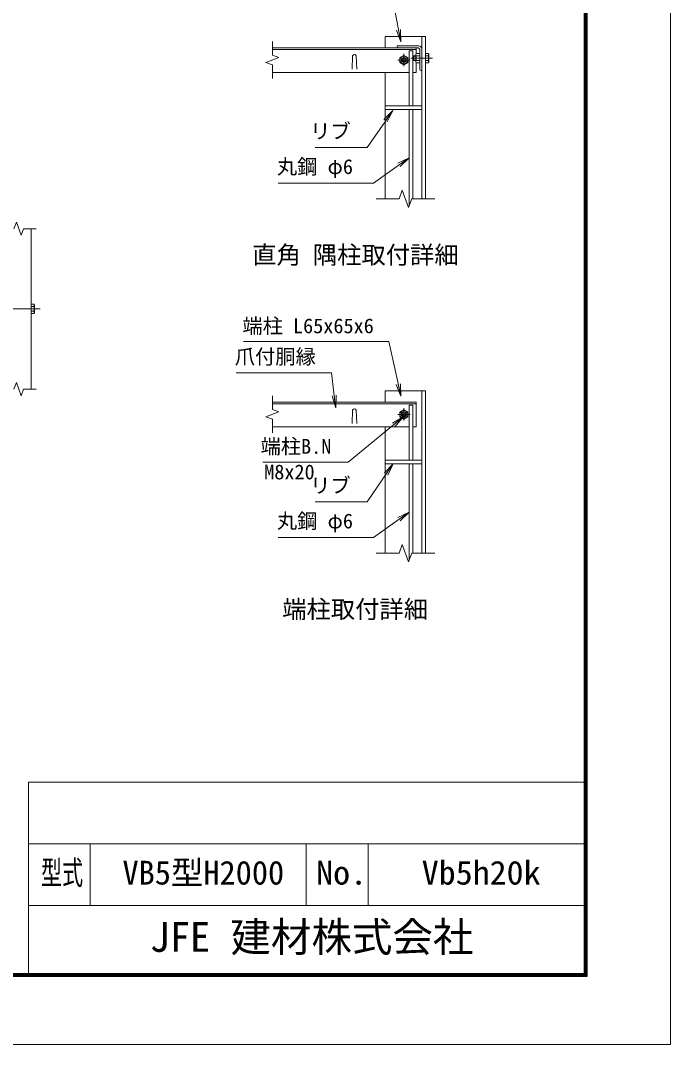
# Model space of a CAD drawing. Units: millimetres, scale not verified. Extents: x -4210 to 4210, y -2972 to 2972.
# Drawn here: x 2104 to 4210, y -2968 to 350 of the extents above; entities that cross this region are included whole.
import ezdxf
from ezdxf.enums import TextEntityAlignment as Align

# ---------------------------------------------------------------- set-up
doc = ezdxf.new("R2010")
doc.units = ezdxf.units.MM
doc.header["$LTSCALE"] = 10
doc.linetypes.add('USER1', pattern=[50.8, 31.75, -6.35, 6.35, -6.35])
for name, color, linetype, lineweight in [('0-0_D-STR1', 1, 'Continuous', 18), ('0-1_D-BMK', 2, 'USER1', 13), ('0-2_D-STR-DIM', 7, 'Continuous', 13), ('0-3_D-STR3', 3, 'Continuous', 13), ('0-6_D-STR-TXT', 7, 'Continuous', 13), ('0-7_0', 7, 'Continuous', 18), ('0-B_D-TTL', 7, 'Continuous', 18)]:
    doc.layers.add(name, color=color, linetype=linetype, lineweight=lineweight)
doc.layers.add('0-8_D-TTL-TXT', color=7, linetype='Continuous')
doc.styles.add('ＭＳ ゴシック', font='')
doc.styles.get('ＭＳ ゴシック').set_extended_font_data('MS Gothic')

# ---------------------------------------------------------------- blocks, each defined once
blk = doc.blocks.new('_Open')
at = {"layer": '0-7_0'}
blk.add_line((-10, 1.667), (0, 0), dxfattribs=at)
blk.add_lwpolyline([(-10, -1.667), (0, 0), (-10, 0)], dxfattribs=at)

msp = doc.modelspace()

# ---------------------------------------------------------------- linework, layer by layer
at = {"layer": '0-0_D-STR1'}
for p, q in [((3286, 261.72), (3286, 297.72)), ((3286, 297.72), (3416, 297.72)), ((3394, 267.72), (3324, 267.72)), ((3324, 265.72), (3324, 267.72)), ((3404, 297.72), (3404, -228.28)), ((3416, 297.72), (3416, -228.28)), ((3386, 261.72), (2920, 261.72)), ((3386, 255.72), (2920, 255.72)), ((3180, 235.47), (3178.5, 192.47)), ((3192, 235.47), (3193.5, 192.47)), ((3389, 261.72), (3328, 261.72)), ((3386, 241.97), (3386, 261.72)), ((3398, 191.72), (3398, 252.72)), ((3404, 187.72), (3404, 257.72)), ((3386, 181.72), (3386, 213.47)), ((3363.27, 181.72), (2920, 181.72)), ((3286, -228.28), (3286, 181.72)), ((3386, 181.72), (3375.27, 181.72)), ((3402, 187.72), (3404, 187.72)), ((3286, 73.72), (3404, 73.72)), ((3286, 61.72), (3404, 61.72)), ((2138.25, -844.71), (2138.25, -324.71)), ((3286, -850.53), (3416, -850.53)), ((3286, -886.53), (3286, -850.53)), ((3404, -850.53), (3404, -1376.53)), ((3416, -850.53), (3416, -1376.53)), ((3386, -886.53), (2920, -886.53)), ((3386, -892.53), (2920, -892.53)), ((3386, -966.53), (3386, -886.53)), ((3180, -912.79), (3178.5, -955.79)), ((3192, -912.79), (3193.5, -955.79)), ((3363.27, -966.53), (2920, -966.53)), ((3286, -1376.53), (3286, -966.53)), ((3386, -966.53), (3375.27, -966.53)), ((3286, -1074.53), (3404, -1074.53)), ((3286, -1086.53), (3404, -1086.53))]:
    msp.add_line(p, q, dxfattribs=at)
for centre, radius, start, end in [((3328, 265.72), 4, 180, 270), ((3394, 257.72), 10, 0, 90), ((3186, 232.97), 6.5, 22.61986, 157.38014), ((3389, 252.72), 9, 0, 90), ((3402, 191.72), 4, 180, 270), ((3186, -915.29), 6.5, 22.61986, 157.38014)]:
    msp.add_arc(centre, radius, start, end, dxfattribs=at)
at = {"layer": '0-1_D-BMK'}
for p, q in [((3346, 201.72), (3346, 241.72)), ((3366, 221.72), (3326, 221.72)), ((3369, 227.72), (3439, 227.72)), ((3428, 227.72), (3392, 227.72)), ((1992.25, -584.71), (2168.25, -584.71)), ((3366, -926.53), (3326, -926.53)), ((3346, -946.53), (3346, -906.53))]:
    msp.add_line(p, q, dxfattribs=at)
at = {"layer": '0-2_D-STR-DIM'}
for p, q in [((2920, 281.98), (2920, 237.37)), ((2920, 206.59), (2920, 161.98)), ((3330.48, -228.28), (3256, -228.28)), ((3446, -228.28), (3371.52, -228.28)), ((2113.64, -324.71), (2154.75, -324.71)), ((2113.64, -844.71), (2154.75, -844.71)), ((2920, -866.27), (2920, -910.88)), ((2941.14, -918.57), (2898.86, -933.96)), ((2920, -910.88), (2941.14, -918.57)), ((2898.86, -933.96), (2920, -941.66)), ((2920, -941.66), (2920, -986.27)), ((3340.74, -1348.34), (3330.48, -1376.53)), ((3361.26, -1404.72), (3340.74, -1348.34)), ((3330.48, -1376.53), (3256, -1376.53)), ((3371.52, -1376.53), (3361.26, -1404.72)), ((3446, -1376.53), (3371.52, -1376.53))]:
    msp.add_line(p, q, dxfattribs=at)
for points in [[(2920, 237.37), (2941.14, 229.68), (2898.86, 214.29), (2920, 206.59)], [(3371.52, -228.28), (3361.26, -256.47), (3340.74, -200.09), (3330.48, -228.28)], [(2113.64, -324.71), (2105.94, -345.85), (2090.55, -303.57), (2082.85, -324.71)], [(2113.64, -844.71), (2105.94, -865.85), (2090.55, -823.57), (2082.85, -844.71)]]:
    msp.add_lwpolyline(points, dxfattribs=at)
at = {"layer": '0-3_D-STR3'}
for p, q in [((3363.27, 251.72), (3363.27, 73.72)), ((3375.27, 251.72), (3363.27, 251.72)), ((3375.27, 251.72), (3375.27, 73.72)), ((3378.4, 235.72), (3376, 233.32)), ((3376, 233.32), (3376, 222.12)), ((3385, 234.22), (3376.9, 234.22)), ((3385, 235.72), (3378.4, 235.72)), ((3386.45, 242.73), (3385, 240.22)), ((3385, 215.22), (3385, 240.22)), ((3398, 242.73), (3386.45, 242.73)), ((3398, 235.23), (3386.45, 235.23)), ((3398, 212.71), (3398, 242.73)), ((3416, 242.73), (3416, 212.71)), ((3416, 242.73), (3425.21, 242.73)), ((3416, 235.23), (3425.21, 235.23)), ((3426.6, 240.32), (3425.21, 242.73)), ((3426.6, 240.32), (3426.6, 215.12)), ((3385, 221.22), (3376.9, 221.22)), ((3385, 219.72), (3378.4, 219.72)), ((3386.45, 212.71), (3385, 215.22)), ((3398, 220.22), (3386.45, 220.22)), ((3398, 212.71), (3386.45, 212.71)), ((3416, 220.22), (3425.21, 220.22)), ((3416, 212.71), (3425.21, 212.71)), ((3426.6, 215.12), (3425.21, 212.71)), ((3363.27, 61.72), (3363.27, -250.96)), ((3375.27, 61.72), (3375.27, -228.28)), ((2138.25, -569.7), (2147.45, -569.7)), ((2138.25, -569.7), (2138.25, -599.72)), ((2138.25, -577.2), (2147.45, -577.2)), ((2138.25, -592.22), (2147.45, -592.22)), ((2148.85, -572.11), (2147.45, -569.7)), ((2148.85, -572.11), (2148.85, -597.31)), ((2138.25, -599.72), (2147.45, -599.72)), ((2148.85, -597.31), (2147.45, -599.72)), ((3346, -911.52), (3333, -919.02)), ((3333, -919.02), (3333, -934.04)), ((3359, -919.02), (3346, -911.52)), ((3359, -934.04), (3359, -919.02)), ((3375.27, -896.53), (3375.27, -1074.53)), ((3333, -934.04), (3346, -941.54)), ((3346, -941.54), (3359, -934.04)), ((3363.27, -1086.53), (3363.27, -1399.21)), ((3375.27, -1086.53), (3375.27, -1376.53))]:
    msp.add_line(p, q, dxfattribs=at)
msp.add_lwpolyline([(3359, 229.23), (3346, 236.73), (3333, 229.23), (3333, 214.22), (3346, 206.71), (3359, 214.22)], close=True, dxfattribs=at)
for points in [[(3378.4, 235.72), (3378.4, 219.72), (3376, 222.12)], [(3375.27, -896.53), (3363.27, -896.53), (3363.27, -1074.53)]]:
    msp.add_lwpolyline(points, dxfattribs=at)
for centre, radius in [((3346, 221.72), 12.5), ((3346, 221.72), 8), ((3346, 221.72), 5.6), ((3346, -926.53), 12.5), ((3346, -926.53), 8), ((3346, -926.53), 5.6)]:
    msp.add_circle(centre, radius, dxfattribs=at)
for centre, radius, start, end in [((3391.93, 238.98), 6.64, 145.61586, 214.38414), ((3410.13, 227.72), 24.84, 162.4121, 197.5879), ((3419.72, 238.98), 6.64, 325.61585, 34.38415), ((3401.53, 227.72), 24.84, 342.4121, 17.5879), ((3391.93, 216.46), 6.64, 145.61584, 214.38415), ((3419.72, 216.46), 6.64, 325.61585, 34.38415), ((2141.97, -573.45), 6.64, 325.61585, 34.38415), ((2141.97, -595.97), 6.64, 325.61585, 34.38415), ((2123.78, -584.71), 24.84, 342.4121, 17.5879)]:
    msp.add_arc(centre, radius, start, end, dxfattribs=at)
at = {"layer": '0-6_D-STR-TXT'}
for points in [[(2845.61, 386.99), (3315.31, 386.99), (3336.36, 282.53)], [(3058.99, -61.44), (3226.66, -61.44), (3308.75, 56.37)], [(2939.2, -176.96), (3247.23, -176.96), (3361.63, -95.78)], [(2826.79, -690.58), (3297.76, -690.58), (3336.32, -865.73)], [(2802.47, -791.75), (3111.51, -791.75), (3124.95, -902.8)], [(2889.6, -1081.21), (3165.91, -1081.21), (3342.8, -935.97)], [(3058.99, -1209.7), (3226.66, -1209.7), (3310.6, -1088.18)], [(2939.2, -1325.21), (3247.23, -1325.21), (3361.63, -1244.03)]]:
    msp.add_lwpolyline(points, dxfattribs=at)
at = {"layer": '0-B_D-TTL'}
for p, q in [((2130, -2118.33), (2130, -2738.33)), ((2130, -2118.33), (3930, -2118.33)), ((2130, -2318.33), (3930, -2318.33)), ((2330, -2318.33), (2330, -2518.33)), ((3030, -2318.33), (3030, -2518.33)), ((3230, -2318.33), (3230, -2518.33)), ((2130, -2518.33), (3930, -2518.33))]:
    msp.add_line(p, q, dxfattribs=at)
at = {"layer": '0-B_D-TTL', "color": 2}
msp.add_lwpolyline([(-4190, 2971.67), (4210, 2971.67), (4210, -2968.33), (-4190, -2968.33)], close=True, dxfattribs=at)
at = {"layer": '0-B_D-TTL'}
for points in [[(-3920, 2751.67), (3940, 2751.67), (3940, -2748.33), (-3920, -2748.33)], [(-3917.5, 2749.17), (3937.5, 2749.17), (3937.5, -2745.83), (-3917.5, -2745.83)], [(-3915, 2746.67), (3935, 2746.67), (3935, -2743.33), (-3915, -2743.33)], [(-3912.5, 2744.17), (3932.5, 2744.17), (3932.5, -2740.83), (-3912.5, -2740.83)], [(-3910, 2741.67), (3930, 2741.67), (3930, -2738.33), (-3910, -2738.33)]]:
    msp.add_lwpolyline(points, close=True, dxfattribs=at)

# ---------------------------------------------------------------- block references
at = {"layer": '0-6_D-STR-TXT', "xscale": 4, "yscale": 4}
for p, rotation in [((3336.75, 280.57), 281.3911), ((3309.9, 58.01), 55.1327), ((3363.27, -94.62), 35.3607), ((3336.75, -867.68), 282.41679), ((3125.19, -904.79), 276.90146), ((3344.34, -934.7), 39.38905), ((3311.73, -1086.53), 55.36729), ((3363.27, -1242.87), 35.3607)]:
    msp.add_blockref('_Open', p, dxfattribs=dict(at, rotation=rotation))

# ---------------------------------------------------------------- texts
at = {"layer": '0-6_D-STR-TXT', "style": 'ＭＳ ゴシック'}
for s, p in [('リブ', (3042.75, -47.08)), ('丸鋼 φ6', (2934.88, -162.09)), ('端柱 L65x65x6', (2822.98, -678)), ('爪付胴縁', (2798.41, -777.76)), ('端柱B.N', (2881.79, -1068.63)), ('M8x20', (2893.51, -1151.44)), ('リブ', (3042.75, -1195.33)), ('丸鋼 φ6', (2934.88, -1310.34))]:
    msp.add_text(s, height=48.09, dxfattribs=at).set_placement(p, align=Align.BOTTOM_LEFT)
at = {"layer": '0-8_D-TTL-TXT', "style": 'ＭＳ ゴシック'}
for s, height, p in [('直角 隅柱取付詳細', 57.7, (2854.65, -455.87)), ('端柱取付詳細', 57.7, (2952.11, -1604.12)), ('VB5型H2000', 76.98, (2434.4, -2473.14)), ('JFE 建材株式会社', 96.19, (2522.38, -2696.84))]:
    msp.add_text(s, height=height, dxfattribs=at).set_placement(p, align=Align.BOTTOM_LEFT)
for s, width, p in [('型式', 0.65, (2170.27, -2473.14)), ('No.', 1.05, (3062, -2473.14)), ('Vb5h20k', 1.05, (3404, -2473.14))]:
    msp.add_text(s, height=76.98, dxfattribs=dict(at, width=width)).set_placement(p, align=Align.BOTTOM_LEFT)

doc.saveas('drawing.dxf')
